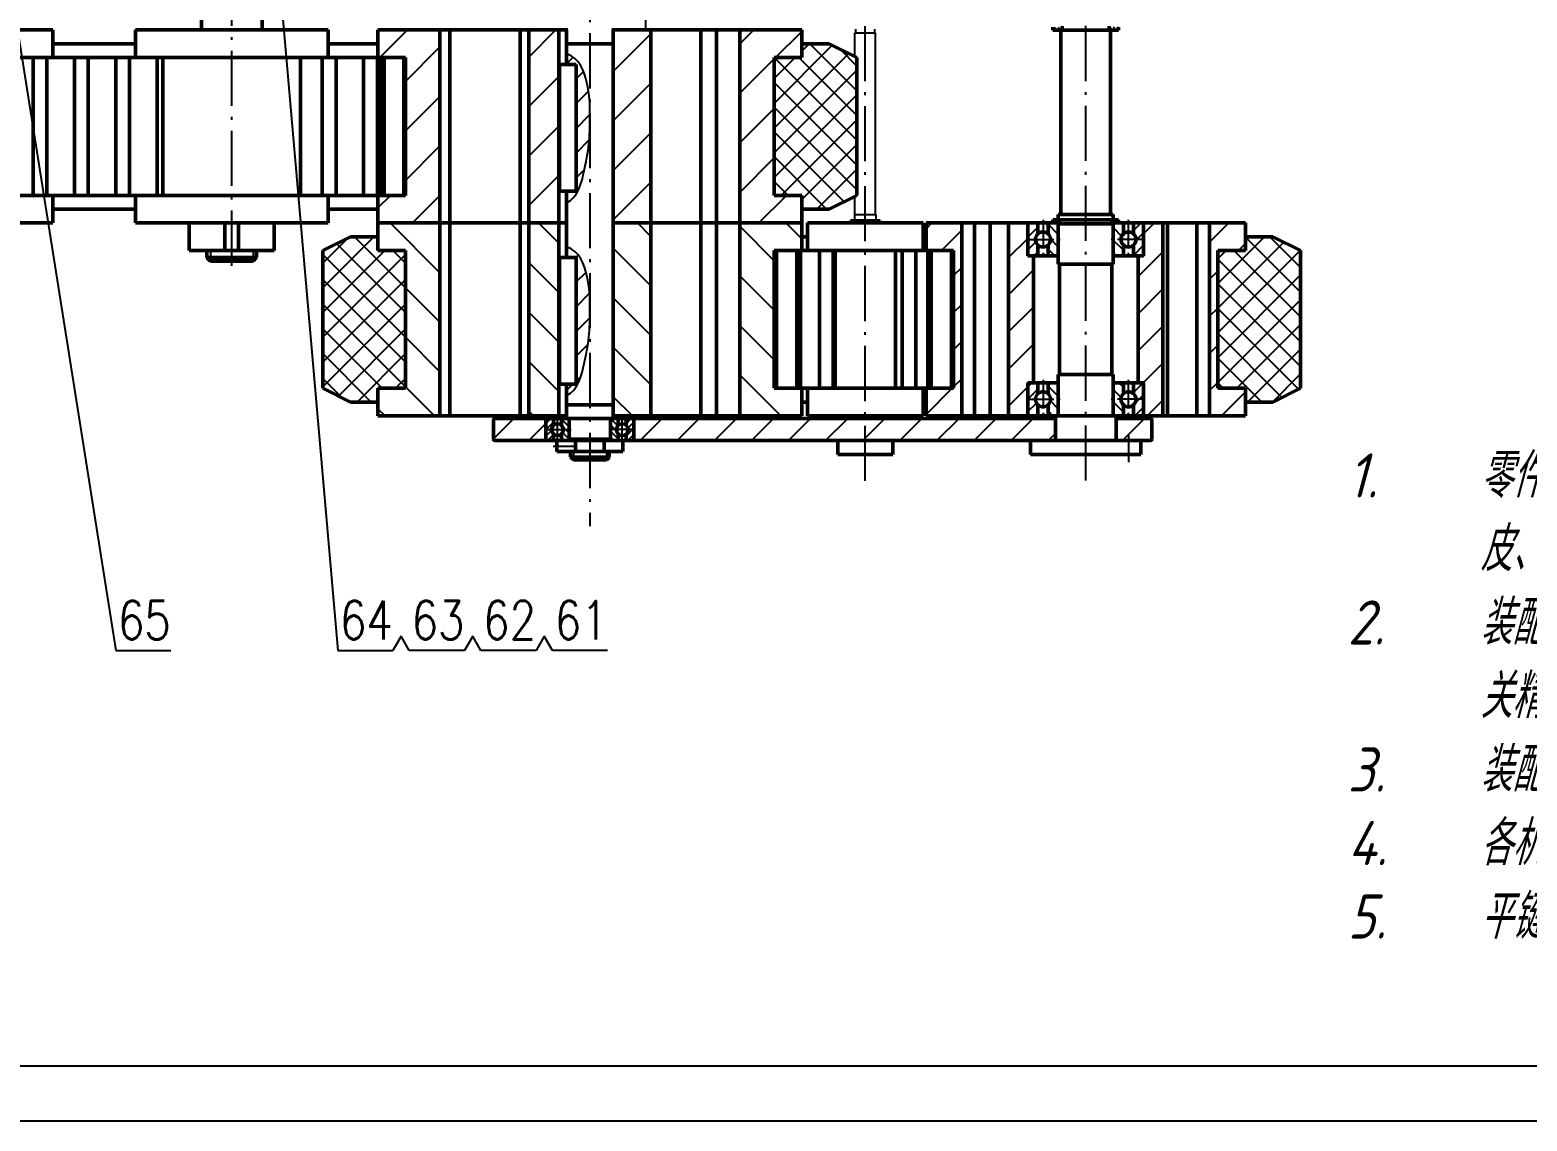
# Model space of a CAD drawing. Header units: millimetres. Extents: x -1896 to -707, y -189 to 652.
# Drawn here: x -1612.7 to -1340.9, y -189.2 to 8.8 of the extents above; entities that cross this region are included whole.
import ezdxf
from ezdxf.enums import TextEntityAlignment as Align

# ---------------------------------------------------------------- set-up
doc = ezdxf.new("R2010")
doc.units = ezdxf.units.MM
doc.header["$LTSCALE"] = 10
doc.linetypes.add('CENTER', pattern=[1.45, 1, -0.2, 0.05, -0.2])
doc.layers.add('1轮廓实线层', color=7, linetype='Continuous', lineweight=50)
for name, color, linetype in [('2细线层', 4, 'Continuous'), ('3中心线层', 1, 'CENTER'), ('5剖面线层', 2, 'Continuous'), ('6文字层', 7, 'Continuous')]:
    doc.layers.add(name, color=color, linetype=linetype)
doc.styles.add('8', font='gbeitc.shx', dxfattribs={"height": 8, "bigfont": 'gbcbig.shx'})
doc.styles.add('PC_TEXTSTYLE', font='romans.shx', dxfattribs={"width": 0.8, "bigfont": 'hzfs.shx'})
doc.styles.add('TH_GBDIM', font='romans.shx', dxfattribs={"width": 0.65, "bigfont": 'gbcbig.shx'})
doc.dimstyles.new('TH_GBDIM', dxfattribs={"dimtxt": 3.5, "dimasz": 2.5, "dimexe": 2, "dimexo": 0, "dimgap": 1.5, "dimtad": 1, "dimdsep": 46, "dimtxsty": 'TH_GBDIM', "dimcen": 2.5, "dimclrd": 130, "dimclre": 130, "dimclrt": 3, "dimazin": 2, "dimtfac": 0.714286, "dimtmove": 0, "dimatfit": 3, "dimfxl": 1, "dimtolj": 1, "dimtzin": 0, "dimlwd": -1, "dimlwe": -1, "dimarcsym": 0})
pattern_1 = [(45, (-1751.8289, 277.0675), (-0.561266, 0.561266), [])]
pattern_2 = [(135, (-1751.8289, 277.0675), (-0.561266, -0.561266), [])]
pattern_3 = [(135, (-1751.829, 277.0675), (-4.49013, -4.49013), [])]
pattern_4 = [(45, (-1751.829, 277.0675), (-4.49013, 4.49013), [])]
pattern_5 = [(45, (-1751.829, 277.0675), (-3.367596, 3.367596), [])]
pattern_6 = [(45, (-1751.8289, 277.0675), (-0.3367596, 0.3367596), [])]
pattern_7 = [(45, (-1751.829, 277.0675), (-2.245064, 2.245064), []), (135, (-1751.829, 277.0675), (-2.245064, -2.245064), [])]
pattern_8 = [(135, (-1751.8289, 277.0675), (-1.122532, -1.122532), [])]
pattern_9 = [(45, (-1751.8289, 277.0675), (-1.122532, 1.122532), [])]
pattern_10 = [(135, (-1751.8289, 248.0675), (-1.122532, -1.122532), [])]
pattern_11 = [(45, (-1751.8289, 248.0675), (-1.122532, 1.122532), [])]

# ---------------------------------------------------------------- blocks, each defined once
blk = doc.blocks.new('件号-右')
at = {"layer": '6文字层'}
blk.add_line((0, 0), (-10, 0), dxfattribs=at)
at = {"layer": '6文字层', "style": 'PC_TEXTSTYLE', "width": 0.8}
blk.add_attdef('X', text='', height=7, dxfattribs=at).set_placement((-5.47, 2), align=Align.CENTER)
blk = doc.blocks.new('件号-连右')
at = {"layer": '6文字层'}
for p, q in [((-13, 0), (-3, 0)), ((-3, 0), (-1.5, 2.6)), ((-1.5, 2.6), (0, 0))]:
    blk.add_line(p, q, dxfattribs=at)
at = {"layer": '6文字层', "style": 'PC_TEXTSTYLE', "width": 0.8}
blk.add_attdef('X', text='', height=7, dxfattribs=at).set_placement((-8, 2), align=Align.RIGHT)

msp = doc.modelspace()

# ---------------------------------------------------------------- hatches: boundary and pattern name
at = {"layer": '5剖面线层'}
h = msp.add_hatch(dxfattribs=at)
h.set_pattern_fill('ANSI31', color=256, scale=2, style=0)
h.set_pattern_definition(pattern_4)
h.paths.add_polyline_path([(-1544.514, -21.2273), (-1544.514, 3.7727), (-1549.514, 3.7727), (-1549.514, 8.7727), (-1538.2787, 8.7727), (-1538.2787, -26.2273), (-1549.514, -26.2273), (-1549.514, -21.2273)], flags=0)
h = msp.add_hatch(dxfattribs=at)
h.set_pattern_fill('ANSI31', color=256, scale=2)
h.set_pattern_definition(pattern_4)
h.paths.add_polyline_path([(-1522.1358, -26.2273), (-1516.7015, -26.2273), (-1516.7015, 8.7727), (-1522.1358, 8.7727)])
h = msp.add_hatch(dxfattribs=at)
h.set_pattern_fill('ANSI31', color=256, scale=2, style=0)
h.set_pattern_definition(pattern_4)
h.paths.add_polyline_path([(-1499.9672, 8.7727), (-1499.9672, -26.2273), (-1506.8015, -26.2273), (-1506.8015, 8.7727)], flags=0)
h = msp.add_hatch(dxfattribs=at)
h.set_pattern_fill('ANSI31', color=256, scale=2, style=0)
h.set_pattern_definition(pattern_4)
h.paths.add_polyline_path([(-1477.589, 3.7727), (-1477.589, -21.2273), (-1472.589, -21.2273), (-1472.589, -26.2273), (-1483.8243, -26.2273), (-1483.8243, 8.7727), (-1472.589, 8.7727), (-1472.589, 3.7727)], flags=0)
h = msp.add_hatch(dxfattribs=at)
h.set_pattern_fill('ANSI31', color=256, scale=0.15, angle=90)
h.set_pattern_definition([(135, (-1751.8289, 277.0675), (-0.3367596, -0.3367596), [])])
h.paths.add_polyline_path([(-1416.8015, 8.7227), (-1415.0865, 8.7227), (-1415.0865, 9.2727), (-1416.8015, 9.2727)])
h.paths.add_polyline_path([(-1427.0165, 8.7227), (-1425.3015, 8.7227), (-1425.3015, 9.2727), (-1427.0165, 9.2727)])
h = msp.add_hatch(dxfattribs=at)
h.set_pattern_fill('ANSI37', color=256)
h.set_pattern_definition([(45, (-1751.829, 242.0675), (-2.245064, 2.245064), []), (135, (-1751.829, 242.0675), (-2.245064, -2.245064), [])])
h.paths.add_polyline_path([(-1477.589, -21.2273), (-1472.589, -21.2273), (-1472.589, -23.7273), (-1467.589, -23.7273), (-1462.589, -21.2273), (-1462.589, 3.7727), (-1467.589, 6.2727), (-1472.589, 6.2727), (-1472.589, 3.7727), (-1477.589, 3.7727)])
h = msp.add_hatch(dxfattribs=at)
h.set_pattern_fill('ANSI31', color=256)
h.set_pattern_definition([(45, (-1751.829, 242.0675), (-2.245064, 2.245064), [])])
edge = h.paths.add_edge_path()
edge.add_line((-1513.5515, 2.5227), (-1515.3015, 2.5227))
edge.add_line((-1515.3015, 2.5227), (-1515.3015, 4.4419))
edge.add_spline(control_points=[(-1515.3015, 4.4419), (-1512.8913, 3.6638), (-1511.0515, -1.7127), (-1511.0515, -6.2795), (-1511.0515, -11.5797), (-1511.7739, -15.3942), (-1513.167, -21.6609), (-1515.3015, -22.558)], knot_values=[0.16068975, 0.16068975, 0.16068975, 0.16068975, 1.01299278, 2.01299278, 3.01299278, 4.01299278, 4.85230303, 4.85230303, 4.85230303, 4.85230303], degree=3, periodic=0)
edge.add_line((-1515.3015, -22.558), (-1515.3015, -20.4773))
edge.add_line((-1515.3015, -20.4773), (-1513.5515, -20.4773))
edge.add_line((-1513.5515, -20.4773), (-1513.5515, 2.5227))
h = msp.add_hatch(dxfattribs=at)
h.set_pattern_fill('ANSI31', color=256, scale=2, angle=90, style=0)
h.set_pattern_definition(pattern_3)
h.paths.add_polyline_path([(-1544.514, -56.2273), (-1544.514, -31.2273), (-1549.514, -31.2273), (-1549.514, -26.2273), (-1538.2787, -26.2273), (-1538.2787, -61.2273), (-1549.514, -61.2273), (-1549.514, -56.2273)], flags=0)
h = msp.add_hatch(dxfattribs=at)
h.set_pattern_fill('ANSI31', color=256, scale=2, angle=90)
h.set_pattern_definition(pattern_3)
h.paths.add_polyline_path([(-1516.7015, -26.2273), (-1522.1358, -26.2273), (-1522.1358, -61.2273), (-1516.7015, -61.2273)])
h = msp.add_hatch(dxfattribs=at)
h.set_pattern_fill('ANSI31', color=256, scale=2, angle=90, style=0)
h.set_pattern_definition(pattern_3)
h.paths.add_polyline_path([(-1499.9672, -26.2273), (-1499.9672, -61.2273), (-1506.8015, -61.2273), (-1506.8015, -26.2273)], flags=0)
h = msp.add_hatch(dxfattribs=at)
h.set_pattern_fill('ANSI31', color=256, scale=2, angle=90, style=0)
h.set_pattern_definition(pattern_3)
h.paths.add_polyline_path([(-1477.589, -31.2273), (-1477.589, -56.2273), (-1472.589, -56.2273), (-1472.589, -61.2273), (-1483.8243, -61.2273), (-1483.8243, -26.2273), (-1472.589, -26.2273), (-1472.589, -31.2273)], flags=0)
h = msp.add_hatch(dxfattribs=at)
h.set_pattern_fill('ANSI31', color=256, scale=1.5, style=0)
h.set_pattern_definition(pattern_5)
h.paths.add_polyline_path([(-1445.029, -31.2273), (-1445.029, -56.2273), (-1450.029, -56.2273), (-1450.029, -61.2273), (-1443.5515, -61.2273), (-1443.5515, -26.2273), (-1450.029, -26.2273), (-1450.029, -31.2273)], flags=0)
h = msp.add_hatch(dxfattribs=at)
h.set_pattern_fill('ANSI31', color=256, scale=1.5, style=0)
h.set_pattern_definition(pattern_5)
h.paths.add_polyline_path([(-1435.0515, -61.2273), (-1431.5515, -61.2273), (-1431.5515, -55.2273), (-1430.5515, -55.2273), (-1430.5515, -32.2273), (-1431.5515, -32.2273), (-1431.5515, -26.2273), (-1435.0515, -26.2273)], flags=0)
h = msp.add_hatch(dxfattribs=at)
h.set_pattern_fill('ANSI31', color=256, scale=0.5, style=0)
h.set_pattern_definition(pattern_11)
edge = h.paths.add_edge_path(flags=0)
edge.add_line((-1429.7182, -28.2092), (-1429.7182, -26.2273))
edge.add_line((-1429.7182, -26.2273), (-1431.2515, -26.2273))
edge.add_arc((-1431.2515, -26.5273), 0.3, 90, 180)
edge.add_line((-1431.5515, -26.5273), (-1431.5515, -31.9273))
edge.add_arc((-1431.2515, -31.9273), 0.3, -180, -90)
edge.add_line((-1431.2515, -32.2273), (-1429.7182, -32.2273))
edge.add_line((-1429.7182, -32.2273), (-1429.7182, -30.2454))
edge.add_arc((-1428.8015, -29.2273), 1.37, -228.002378, -131.997622, ccw=False)
h = msp.add_hatch(dxfattribs=at)
h.set_pattern_fill('ANSI31', color=256, scale=0.5, angle=90, style=0)
h.set_pattern_definition(pattern_10)
edge = h.paths.add_edge_path(flags=0)
edge.add_line((-1427.8848, -28.2092), (-1427.8848, -26.2273))
edge.add_line((-1427.8848, -26.2273), (-1426.3515, -26.2273))
edge.add_arc((-1426.3515, -26.5273), 0.3, 0, 90, ccw=False)
edge.add_line((-1426.0515, -26.5273), (-1426.0515, -31.9273))
edge.add_arc((-1426.3515, -31.9273), 0.3, 270, 360, ccw=False)
edge.add_line((-1426.3515, -32.2273), (-1427.8848, -32.2273))
edge.add_line((-1427.8848, -32.2273), (-1427.8848, -30.2454))
edge.add_arc((-1428.8015, -29.2273), 1.37, 311.997622, 408.002378)
h = msp.add_hatch(dxfattribs=at)
h.set_pattern_fill('ANSI31', color=256, scale=0.15)
h.set_pattern_definition(pattern_6)
h.paths.add_polyline_path([(-1425.8015, -26.2273), (-1426.3515, -26.2273), (-1427.0165, -26.2273), (-1427.0165, -25.6773), (-1425.8015, -25.6773)])
h = msp.add_hatch(dxfattribs=at)
h.set_pattern_fill('ANSI31', color=256, scale=0.15)
h.set_pattern_definition(pattern_6)
h.paths.add_polyline_path([(-1416.3015, -25.6773), (-1416.3015, -26.2273), (-1415.7515, -26.2273), (-1415.0865, -26.2273), (-1415.0865, -25.6773)])
h = msp.add_hatch(dxfattribs=at)
h.set_pattern_fill('ANSI31', color=256, scale=0.5, angle=90, style=0)
h.set_pattern_definition(pattern_10)
edge = h.paths.add_edge_path(flags=0)
edge.add_line((-1414.2182, -28.2092), (-1414.2182, -26.2273))
edge.add_line((-1414.2182, -26.2273), (-1415.7515, -26.2273))
edge.add_arc((-1415.7515, -26.5273), 0.3, 90, 180)
edge.add_line((-1416.0515, -26.5273), (-1416.0515, -31.9273))
edge.add_arc((-1415.7515, -31.9273), 0.3, -180, -90)
edge.add_line((-1415.7515, -32.2273), (-1414.2182, -32.2273))
edge.add_line((-1414.2182, -32.2273), (-1414.2182, -30.2454))
edge.add_arc((-1413.3015, -29.2273), 1.37, -228.002378, -131.997622, ccw=False)
h = msp.add_hatch(dxfattribs=at)
h.set_pattern_fill('ANSI31', color=256, scale=0.5, style=0)
h.set_pattern_definition(pattern_11)
edge = h.paths.add_edge_path(flags=0)
edge.add_line((-1412.3848, -28.2092), (-1412.3848, -26.2273))
edge.add_line((-1412.3848, -26.2273), (-1410.8515, -26.2273))
edge.add_arc((-1410.8515, -26.5273), 0.3, 0, 90, ccw=False)
edge.add_line((-1410.5515, -26.5273), (-1410.5515, -31.9273))
edge.add_arc((-1410.8515, -31.9273), 0.3, 270, 360, ccw=False)
edge.add_line((-1410.8515, -32.2273), (-1412.3848, -32.2273))
edge.add_line((-1412.3848, -32.2273), (-1412.3848, -30.2454))
edge.add_arc((-1413.3015, -29.2273), 1.37, 311.997622, 408.002378)
h = msp.add_hatch(dxfattribs=at)
h.set_pattern_fill('ANSI31', color=256, scale=1.5, style=0)
h.set_pattern_definition(pattern_5)
h.paths.add_polyline_path([(-1411.5515, -55.2273), (-1410.5515, -55.2273), (-1410.5515, -61.2273), (-1407.0515, -61.2273), (-1407.0515, -26.2273), (-1410.5515, -26.2273), (-1410.5515, -32.2273), (-1411.5515, -32.2273)], flags=0)
h = msp.add_hatch(dxfattribs=at)
h.set_pattern_fill('ANSI31', color=256, scale=1.5, style=0)
h.set_pattern_definition(pattern_5)
h.paths.add_polyline_path([(-1397.074, -56.2273), (-1397.074, -31.2273), (-1392.074, -31.2273), (-1392.074, -26.2273), (-1398.5515, -26.2273), (-1398.5515, -61.2273), (-1392.074, -61.2273), (-1392.074, -56.2273)], flags=0)
h = msp.add_hatch(dxfattribs=at)
h.set_pattern_fill('ANSI37', color=256)
h.set_pattern_definition(pattern_7)
h.paths.add_polyline_path([(-1544.514, -56.2273), (-1549.514, -56.2273), (-1549.514, -58.7273), (-1554.514, -58.7273), (-1559.514, -56.2273), (-1559.514, -31.2273), (-1554.514, -28.7273), (-1549.514, -28.7273), (-1549.514, -31.2273), (-1544.514, -31.2273)])
h = msp.add_hatch(dxfattribs=at)
h.set_pattern_fill('ANSI37', color=256)
h.set_pattern_definition(pattern_7)
h.paths.add_polyline_path([(-1382.074, -31.2273), (-1387.074, -28.7273), (-1392.074, -28.7273), (-1392.074, -31.2273), (-1397.074, -31.2273), (-1397.074, -56.2273), (-1392.074, -56.2273), (-1392.074, -58.7273), (-1387.074, -58.7273), (-1382.074, -56.2273)])
h = msp.add_hatch(dxfattribs=at)
h.set_pattern_fill('ANSI31', color=256)
h.set_pattern_definition([(45, (-1751.829, 277.0675), (-2.245064, 2.245064), [])])
edge = h.paths.add_edge_path()
edge.add_line((-1513.5515, -32.4773), (-1515.3015, -32.4773))
edge.add_line((-1515.3015, -32.4773), (-1515.3015, -30.5581))
edge.add_spline(control_points=[(-1515.3015, -30.5581), (-1512.8913, -31.3362), (-1511.0515, -36.7127), (-1511.0515, -41.2795), (-1511.0515, -46.5797), (-1511.7739, -50.3942), (-1513.167, -56.6609), (-1515.3015, -57.558)], knot_values=[0.16068975, 0.16068975, 0.16068975, 0.16068975, 1.01299278, 2.01299278, 3.01299278, 4.01299278, 4.85230303, 4.85230303, 4.85230303, 4.85230303], degree=3, periodic=0)
edge.add_line((-1515.3015, -57.558), (-1515.3015, -55.4773))
edge.add_line((-1515.3015, -55.4773), (-1513.5515, -55.4773))
edge.add_line((-1513.5515, -55.4773), (-1513.5515, -32.4773))
h = msp.add_hatch(dxfattribs=at)
h.set_pattern_fill('ANSI31', color=256, scale=0.5, style=0)
h.set_pattern_definition(pattern_9)
edge = h.paths.add_edge_path(flags=0)
edge.add_line((-1429.7182, -57.2092), (-1429.7182, -55.2273))
edge.add_line((-1429.7182, -55.2273), (-1431.2515, -55.2273))
edge.add_arc((-1431.2515, -55.5273), 0.3, 90, 180)
edge.add_line((-1431.5515, -55.5273), (-1431.5515, -60.9273))
edge.add_arc((-1431.2515, -60.9273), 0.3, -180, -90)
edge.add_line((-1431.2515, -61.2273), (-1429.7182, -61.2273))
edge.add_line((-1429.7182, -61.2273), (-1429.7182, -59.2454))
edge.add_arc((-1428.8015, -58.2273), 1.37, -228.002378, -131.997622, ccw=False)
h = msp.add_hatch(dxfattribs=at)
h.set_pattern_fill('ANSI31', color=256, scale=0.5, angle=90, style=0)
h.set_pattern_definition(pattern_8)
edge = h.paths.add_edge_path(flags=0)
edge.add_line((-1427.8848, -57.2092), (-1427.8848, -55.2273))
edge.add_line((-1427.8848, -55.2273), (-1426.3515, -55.2273))
edge.add_arc((-1426.3515, -55.5273), 0.3, 0, 90, ccw=False)
edge.add_line((-1426.0515, -55.5273), (-1426.0515, -60.9273))
edge.add_arc((-1426.3515, -60.9273), 0.3, 270, 360, ccw=False)
edge.add_line((-1426.3515, -61.2273), (-1427.8848, -61.2273))
edge.add_line((-1427.8848, -61.2273), (-1427.8848, -59.2454))
edge.add_arc((-1428.8015, -58.2273), 1.37, 311.997622, 408.002378)
h = msp.add_hatch(dxfattribs=at)
h.set_pattern_fill('ANSI31', color=256, scale=0.5, angle=90, style=0)
h.set_pattern_definition(pattern_8)
edge = h.paths.add_edge_path(flags=0)
edge.add_line((-1414.2182, -57.2092), (-1414.2182, -55.2273))
edge.add_line((-1414.2182, -55.2273), (-1415.7515, -55.2273))
edge.add_arc((-1415.7515, -55.5273), 0.3, 90, 180)
edge.add_line((-1416.0515, -55.5273), (-1416.0515, -60.9273))
edge.add_arc((-1415.7515, -60.9273), 0.3, -180, -90)
edge.add_line((-1415.7515, -61.2273), (-1414.2182, -61.2273))
edge.add_line((-1414.2182, -61.2273), (-1414.2182, -59.2454))
edge.add_arc((-1413.3015, -58.2273), 1.37, -228.002378, -131.997622, ccw=False)
h = msp.add_hatch(dxfattribs=at)
h.set_pattern_fill('ANSI31', color=256, scale=0.5, style=0)
h.set_pattern_definition(pattern_9)
edge = h.paths.add_edge_path(flags=0)
edge.add_line((-1412.3848, -57.2092), (-1412.3848, -55.2273))
edge.add_line((-1412.3848, -55.2273), (-1410.8515, -55.2273))
edge.add_arc((-1410.8515, -55.5273), 0.3, 0, 90, ccw=False)
edge.add_line((-1410.5515, -55.5273), (-1410.5515, -60.9273))
edge.add_arc((-1410.8515, -60.9273), 0.3, 270, 360, ccw=False)
edge.add_line((-1410.8515, -61.2273), (-1412.3848, -61.2273))
edge.add_line((-1412.3848, -61.2273), (-1412.3848, -59.2454))
edge.add_arc((-1413.3015, -58.2273), 1.37, 311.997622, 408.002378)
h = msp.add_hatch(dxfattribs=at)
h.set_pattern_fill('ANSI31', color=256, scale=1.5, style=0)
h.set_pattern_definition(pattern_5)
edge = h.paths.add_edge_path(flags=0)
edge.add_line((-1528.3015, -61.7273), (-1519.3015, -61.7273))
edge.add_arc((-1519.3015, -61.9773), 0.25, 0, 90, ccw=False)
edge.add_line((-1519.0515, -61.9773), (-1519.0515, -65.4773))
edge.add_arc((-1519.3015, -65.4773), 0.25, 270, 360, ccw=False)
edge.add_line((-1519.3015, -65.7273), (-1528.3015, -65.7273))
edge.add_arc((-1528.3015, -65.4773), 0.25, 180, 270, ccw=False)
edge.add_line((-1528.5515, -65.4773), (-1528.5515, -61.9773))
edge.add_arc((-1528.3015, -61.9773), 0.25, 90, 180, ccw=False)
h = msp.add_hatch(dxfattribs=at)
h.set_pattern_fill('ANSI31', color=256, scale=0.25)
h.set_pattern_definition(pattern_1)
h.paths.add_polyline_path([(-1517.6348, -65.7273), (-1518.9015, -65.7273, -0.41421356), (-1519.0515, -65.5773), (-1519.0515, -63.7273), (-1517.989, -63.7273, 0.21342177), (-1517.6348, -64.5192)])
h.paths.add_polyline_path([(-1517.989, -63.7273), (-1519.0515, -63.7273), (-1519.0515, -61.8773, -0.41421356), (-1518.9015, -61.7273), (-1517.6348, -61.7273), (-1517.6348, -62.9354, 0.21342177)])
h = msp.add_hatch(dxfattribs=at)
h.set_pattern_fill('ANSI31', color=256, scale=0.25, angle=90)
h.set_pattern_definition(pattern_2)
h.paths.add_polyline_path([(-1514.8015, -65.5773, -0.41421356), (-1514.9515, -65.7273), (-1516.2182, -65.7273), (-1516.2182, -64.5192, 0.21342177), (-1515.864, -63.7273), (-1514.8015, -63.7273)])
h.paths.add_polyline_path([(-1514.8015, -63.7273), (-1515.864, -63.7273, 0.21342177), (-1516.2182, -62.9354), (-1516.2182, -61.7273), (-1514.9515, -61.7273, -0.41421356), (-1514.8015, -61.8773)])
h = msp.add_hatch(dxfattribs=at)
h.set_pattern_fill('ANSI31', color=256, scale=0.25, angle=90)
h.set_pattern_definition(pattern_2)
h.paths.add_polyline_path([(-1507.3015, -65.5773, 0.41421356), (-1507.1515, -65.7273), (-1505.8848, -65.7273), (-1505.8848, -64.5192, -0.21342177), (-1506.239, -63.7273), (-1507.3015, -63.7273)])
h.paths.add_polyline_path([(-1507.3015, -63.7273), (-1506.239, -63.7273, -0.21342177), (-1505.8848, -62.9354), (-1505.8848, -61.7273), (-1507.1515, -61.7273, 0.41421356), (-1507.3015, -61.8773)])
h = msp.add_hatch(dxfattribs=at)
h.set_pattern_fill('ANSI31', color=256, scale=0.25)
h.set_pattern_definition(pattern_1)
h.paths.add_polyline_path([(-1504.4682, -65.7273), (-1503.2015, -65.7273, 0.41421356), (-1503.0515, -65.5773), (-1503.0515, -63.7273), (-1504.114, -63.7273, -0.21342177), (-1504.4682, -64.5192)])
h.paths.add_polyline_path([(-1504.114, -63.7273), (-1503.0515, -63.7273), (-1503.0515, -61.8773, 0.41421356), (-1503.2015, -61.7273), (-1504.4682, -61.7273), (-1504.4682, -62.9354, -0.21342177)])
h = msp.add_hatch(dxfattribs=at)
h.set_pattern_fill('ANSI31', color=256, scale=1.5, style=0)
h.set_pattern_definition(pattern_5)
edge = h.paths.add_edge_path(flags=0)
edge.add_line((-1502.8015, -61.7273), (-1426.8015, -61.7273))
edge.add_arc((-1426.8015, -61.9773), 0.25, 0, 90, ccw=False)
edge.add_line((-1426.5515, -61.9773), (-1426.5515, -65.4773))
edge.add_arc((-1426.8015, -65.4773), 0.25, 270, 360, ccw=False)
edge.add_line((-1426.8015, -65.7273), (-1502.8015, -65.7273))
edge.add_arc((-1502.8015, -65.4773), 0.25, 180, 270, ccw=False)
edge.add_line((-1503.0515, -65.4773), (-1503.0515, -61.9773))
edge.add_arc((-1502.8015, -61.9773), 0.25, 90, 180, ccw=False)
h = msp.add_hatch(dxfattribs=at)
h.set_pattern_fill('ANSI31', color=256, scale=1.5, style=0)
h.set_pattern_definition(pattern_5)
edge = h.paths.add_edge_path(flags=0)
edge.add_line((-1409.3015, -61.7273), (-1415.3015, -61.7273))
edge.add_arc((-1415.3015, -61.9773), 0.25, 90, 180)
edge.add_line((-1415.5515, -61.9773), (-1415.5515, -65.4773))
edge.add_arc((-1415.3015, -65.4773), 0.25, -180, -90)
edge.add_line((-1415.3015, -65.7273), (-1409.3015, -65.7273))
edge.add_arc((-1409.3015, -65.4773), 0.25, -90, 0)
edge.add_line((-1409.0515, -65.4773), (-1409.0515, -61.9773))
edge.add_arc((-1409.3015, -61.9773), 0.25, 0, 90)

# ---------------------------------------------------------------- linework, layer by layer
msp.add_line((-1871.3161, -179.1563), (-717.3161, -179.1563))
at = {"color": 1}
msp.add_line((-707.3161, -189.1563), (-1896.3161, -189.1563), dxfattribs=at)
at = {"layer": '1轮廓实线层'}
for p, q in [((-1581.5515, 8.7727), (-1581.5515, 14.0227)), ((-1570.5515, 14.0227), (-1570.5515, 8.7727)), ((-1608.5515, 8.7727), (-1643.5515, 8.7727)), ((-1608.5515, 8.7727), (-1608.5515, 3.7727)), ((-1593.5515, 3.7727), (-1593.5515, 8.7727)), ((-1558.7406, 8.7727), (-1593.5515, 8.7727)), ((-1558.5515, 8.7727), (-1558.7406, 8.7727)), ((-1558.5515, 8.7727), (-1558.5515, 3.7727)), ((-1549.514, 8.7727), (-1549.514, 3.7727)), ((-1538.2787, 8.7727), (-1549.514, 8.7727)), ((-1538.2787, 8.7727), (-1538.2787, -26.2273)), ((-1536.4524, 8.7727), (-1538.2787, 8.7727)), ((-1536.4524, -26.2273), (-1536.4524, 8.7727)), ((-1536.4524, 8.7727), (-1523.6904, 8.7727)), ((-1523.6904, -26.2273), (-1523.6904, 8.7727)), ((-1523.6904, 8.7727), (-1522.1358, 8.7727)), ((-1522.1358, 8.7727), (-1522.1358, -26.2273)), ((-1515.3015, 8.7727), (-1522.1358, 8.7727)), ((-1516.7015, 8.7727), (-1516.7015, -26.2273)), ((-1515.3015, 8.7727), (-1515.3015, 2.5227)), ((-1515.0515, 8.7727), (-1515.3015, 8.7727)), ((-1507.0515, 8.7727), (-1506.8015, 8.7727)), ((-1506.8015, -26.2273), (-1506.8015, 8.7727)), ((-1499.9672, 8.7727), (-1506.8015, 8.7727)), ((-1506.8015, -61.7273), (-1506.8015, 8.7727)), ((-1499.9672, -26.2273), (-1499.9672, 8.7727)), ((-1490.9359, 8.7727), (-1499.9672, 8.7727)), ((-1490.9359, -26.2273), (-1490.9359, 8.7727)), ((-1490.9359, 8.7727), (-1488.0394, 8.7727)), ((-1488.0394, -26.2273), (-1488.0394, 8.7727)), ((-1483.8243, 8.7727), (-1488.0394, 8.7727)), ((-1483.8243, -26.2273), (-1483.8243, 8.7727)), ((-1472.589, 8.7727), (-1483.8243, 8.7727)), ((-1472.589, 3.7727), (-1472.589, 8.7727)), ((-1472.589, 8.7727), (-1472.589, 3.7727)), ((-1427.0165, 9.2727), (-1427.0165, 8.7227)), ((-1415.0865, 8.7227), (-1427.0165, 8.7227)), ((-1425.5515, -24.6773), (-1425.5515, 8.7227)), ((-1425.3015, 8.7227), (-1425.3015, 9.4727)), ((-1416.8015, 8.7227), (-1416.8015, 9.4727)), ((-1416.5515, 8.7227), (-1416.5515, -24.6773)), ((-1415.0865, 9.2727), (-1415.0865, 8.7227)), ((-1608.5515, 6.2727), (-1593.5515, 6.2727)), ((-1558.5515, 6.2727), (-1549.514, 6.2727)), ((-1506.8015, 6.2727), (-1515.3015, 6.2727)), ((-1472.589, 6.2727), (-1467.589, 6.2727)), ((-1462.589, 3.7727), (-1467.589, 6.2727)), ((-1608.5515, 3.7727), (-1643.5515, 3.7727)), ((-1612.1128, -21.2273), (-1612.1128, 3.7727)), ((-1609.6128, -21.2273), (-1609.6128, 3.7727)), ((-1593.5515, 3.7727), (-1608.5515, 3.7727)), ((-1604.6128, -21.2273), (-1604.6128, 3.7727)), ((-1602.1128, -21.2273), (-1602.1128, 3.7727)), ((-1597.1128, -21.2273), (-1597.1128, 3.7727)), ((-1594.6128, -21.2273), (-1594.6128, 3.7727)), ((-1558.7406, 3.7727), (-1593.5515, 3.7727)), ((-1589.6128, -21.2273), (-1589.6128, 3.7727)), ((-1588.5515, -21.2273), (-1588.5515, 3.7727)), ((-1563.5515, 3.7727), (-1563.5515, -21.2273)), ((-1559.6128, -21.2273), (-1559.6128, 3.7727)), ((-1558.5515, 3.7727), (-1558.7406, 3.7727)), ((-1549.514, 3.7727), (-1558.5515, 3.7727)), ((-1557.1128, -21.2273), (-1557.1128, 3.7727)), ((-1552.1128, -21.2273), (-1552.1128, 3.7727)), ((-1549.6128, -21.2273), (-1549.6128, 3.7727)), ((-1544.514, 3.7727), (-1549.514, 3.7727)), ((-1548.9676, -21.2273), (-1548.9676, 3.7727)), ((-1548.3678, -21.2273), (-1548.3678, 3.7727)), ((-1544.7947, -21.2273), (-1544.7947, 3.7727)), ((-1544.514, 3.7727), (-1544.514, -21.2273)), ((-1472.589, 3.7727), (-1477.589, 3.7727)), ((-1477.589, -21.2273), (-1477.589, 3.7727)), ((-1472.589, 3.7727), (-1477.589, 3.7727)), ((-1477.589, 3.7727), (-1477.589, -21.2273)), ((-1477.589, 3.7727), (-1472.589, 3.7727)), ((-1477.589, -21.2273), (-1477.589, 3.7727)), ((-1477.589, 3.7727), (-1472.589, 3.7727)), ((-1477.589, -21.2273), (-1477.589, 3.7727)), ((-1462.589, 3.7727), (-1462.589, -21.2273)), ((-1516.5515, 2.5227), (-1516.5515, -20.4773)), ((-1516.5515, 2.5227), (-1513.5515, 2.5227)), ((-1513.5515, 2.5227), (-1513.5515, -20.4773)), ((-1608.5515, -21.2273), (-1643.5515, -21.2273)), ((-1608.5515, -21.2273), (-1608.5515, -26.2273)), ((-1593.5515, -21.2273), (-1608.5515, -21.2273)), ((-1593.5515, -26.2273), (-1593.5515, -21.2273)), ((-1558.7406, -21.2273), (-1593.5515, -21.2273)), ((-1558.5515, -21.2273), (-1558.7406, -21.2273)), ((-1558.5515, -21.2273), (-1558.5515, -26.2273)), ((-1549.514, -21.2273), (-1558.5515, -21.2273)), ((-1549.514, -21.2273), (-1549.514, -26.2273)), ((-1544.514, -21.2273), (-1549.514, -21.2273)), ((-1516.5515, -20.4773), (-1513.5515, -20.4773)), ((-1515.3015, -20.4773), (-1515.3015, -32.4773)), ((-1472.589, -21.2273), (-1477.589, -21.2273)), ((-1472.589, -21.2273), (-1477.589, -21.2273)), ((-1477.589, -21.2273), (-1472.589, -21.2273)), ((-1477.589, -21.2273), (-1472.589, -21.2273)), ((-1472.589, -26.2273), (-1472.589, -21.2273)), ((-1472.589, -21.2273), (-1472.589, -26.2273)), ((-1462.589, -21.2273), (-1467.589, -23.7273)), ((-1608.5515, -23.7273), (-1593.5515, -23.7273)), ((-1558.5515, -23.7273), (-1549.514, -23.7273)), ((-1472.589, -23.7273), (-1467.589, -23.7273)), ((-1608.5515, -26.2273), (-1643.5515, -26.2273)), ((-1558.7406, -26.2273), (-1593.5515, -26.2273)), ((-1583.7658, -31.2287), (-1583.7658, -26.2273)), ((-1577.3015, -31.2287), (-1577.3015, -26.2273)), ((-1574.8015, -31.2287), (-1574.8015, -26.2273)), ((-1568.3372, -31.2287), (-1568.3372, -26.2273)), ((-1558.5515, -26.2273), (-1558.7406, -26.2273)), ((-1549.514, -26.2273), (-1549.514, -31.2273)), ((-1538.2787, -26.2273), (-1549.514, -26.2273)), ((-1538.2787, -26.2273), (-1538.2787, -61.2273)), ((-1536.4524, -26.2273), (-1538.2787, -26.2273)), ((-1536.4524, -61.2273), (-1536.4524, -26.2273)), ((-1536.4524, -26.2273), (-1523.6904, -26.2273)), ((-1523.6904, -61.2273), (-1523.6904, -26.2273)), ((-1523.6904, -26.2273), (-1522.1358, -26.2273)), ((-1522.1358, -26.2273), (-1522.1358, -61.2273)), ((-1515.3015, -26.2273), (-1522.1358, -26.2273)), ((-1516.7015, -26.2273), (-1516.7015, -61.2273)), ((-1506.8015, -61.2273), (-1506.8015, -26.2273)), ((-1499.9672, -26.2273), (-1506.8015, -26.2273)), ((-1499.9672, -61.2273), (-1499.9672, -26.2273)), ((-1490.9359, -26.2273), (-1499.9672, -26.2273)), ((-1490.9359, -61.2273), (-1490.9359, -26.2273)), ((-1490.9359, -26.2273), (-1488.0394, -26.2273)), ((-1488.0394, -61.2273), (-1488.0394, -26.2273)), ((-1483.8243, -26.2273), (-1488.0394, -26.2273)), ((-1483.8243, -61.2273), (-1483.8243, -26.2273)), ((-1472.589, -26.2273), (-1483.8243, -26.2273)), ((-1472.589, -31.2273), (-1472.589, -26.2273)), ((-1472.589, -26.2273), (-1472.589, -31.2273)), ((-1471.5515, -26.2273), (-1471.5515, -31.2273)), ((-1450.5515, -26.2273), (-1471.5515, -26.2273)), ((-1463.7182, -26.2273), (-1463.7182, -25.8283)), ((-1458.3848, -26.2273), (-1458.3848, -25.8283)), ((-1450.5515, -31.2273), (-1450.5515, -26.2273)), ((-1450.029, -31.2273), (-1450.029, -26.2273)), ((-1443.5515, -26.2273), (-1450.029, -26.2273)), ((-1443.5515, -61.2273), (-1443.5515, -26.2273)), ((-1441.2213, -26.2273), (-1443.5515, -26.2273)), ((-1441.2213, -26.2273), (-1441.2213, -61.2273)), ((-1438.3714, -26.2273), (-1441.2213, -26.2273)), ((-1438.3714, -26.2273), (-1438.3714, -61.2273)), ((-1435.0515, -26.2273), (-1438.3714, -26.2273)), ((-1435.0515, -26.2273), (-1435.0515, -61.2273)), ((-1431.5515, -26.2273), (-1435.0515, -26.2273)), ((-1431.5515, -26.2273), (-1431.5515, -32.2273)), ((-1431.5515, -26.2273), (-1431.2515, -26.2273)), ((-1431.5515, -31.9273), (-1431.5515, -26.5273)), ((-1431.2515, -26.2273), (-1429.7182, -26.2273)), ((-1427.8848, -26.2273), (-1429.7182, -26.2273)), ((-1429.7182, -28.2092), (-1429.7182, -26.2273)), ((-1427.8848, -26.2273), (-1426.3515, -26.2273)), ((-1427.8848, -26.2273), (-1427.8848, -28.2092)), ((-1415.0865, -25.6773), (-1427.0165, -25.6773)), ((-1427.0165, -26.2273), (-1427.0165, -25.6773)), ((-1426.3515, -26.2273), (-1425.8015, -26.2273)), ((-1416.0515, -24.6773), (-1426.0515, -24.6773)), ((-1426.0515, -24.6773), (-1426.0515, -25.6773)), ((-1426.0515, -33.7273), (-1426.0515, -26.2273)), ((-1416.0515, -26.4273), (-1426.0515, -26.4273)), ((-1426.0515, -26.5273), (-1426.0515, -31.9273)), ((-1425.8015, -25.6773), (-1425.8015, -26.4273)), ((-1416.3015, -25.6773), (-1416.3015, -26.4273)), ((-1416.3015, -26.2273), (-1415.7515, -26.2273)), ((-1416.0515, -24.6773), (-1416.0515, -25.6773)), ((-1416.0515, -26.2273), (-1416.0515, -33.7273)), ((-1416.0515, -31.9273), (-1416.0515, -26.5273)), ((-1415.7515, -26.2273), (-1414.2182, -26.2273)), ((-1415.0865, -26.2273), (-1415.0865, -25.6773)), ((-1412.3848, -26.2273), (-1414.2182, -26.2273)), ((-1414.2182, -26.2273), (-1414.2182, -28.2092)), ((-1412.3848, -26.2273), (-1410.8515, -26.2273)), ((-1412.3848, -28.2092), (-1412.3848, -26.2273)), ((-1410.8515, -26.2273), (-1410.5515, -26.2273)), ((-1410.5515, -32.2273), (-1410.5515, -26.2273)), ((-1407.0515, -26.2273), (-1410.5515, -26.2273)), ((-1410.5515, -26.5273), (-1410.5515, -31.9273)), ((-1407.0515, -61.2273), (-1407.0515, -26.2273)), ((-1406.234, -26.2273), (-1407.0515, -26.2273)), ((-1406.234, -26.2273), (-1406.234, -61.2273)), ((-1400.8526, -26.2273), (-1406.234, -26.2273)), ((-1400.8526, -26.2273), (-1400.8526, -61.2273)), ((-1398.5728, -26.2273), (-1400.8526, -26.2273)), ((-1398.5728, -26.2273), (-1398.5728, -61.2273)), ((-1398.5515, -26.2273), (-1398.5728, -26.2273)), ((-1398.5515, -26.2273), (-1398.5515, -61.2273)), ((-1392.074, -26.2273), (-1398.5515, -26.2273)), ((-1392.074, -26.2273), (-1392.074, -31.2273)), ((-1559.514, -31.2273), (-1554.514, -28.7273)), ((-1549.514, -28.7273), (-1554.514, -28.7273)), ((-1471.5515, -28.7273), (-1472.589, -28.7273)), ((-1450.029, -28.7273), (-1450.5515, -28.7273)), ((-1387.074, -28.7273), (-1392.074, -28.7273)), ((-1382.074, -31.2273), (-1387.074, -28.7273)), ((-1583.7658, -31.2287), (-1568.3372, -31.2287)), ((-1580.5515, -31.2287), (-1580.5515, -32.5144)), ((-1580.5515, -32.5144), (-1579.9086, -33.1573)), ((-1580.5515, -32.5144), (-1571.5515, -32.5144)), ((-1572.1944, -33.1573), (-1571.5515, -32.5144)), ((-1571.5515, -31.2287), (-1571.5515, -32.5144)), ((-1559.514, -31.2273), (-1559.514, -56.2273)), ((-1544.514, -31.2273), (-1549.514, -31.2273)), ((-1544.514, -31.2273), (-1544.514, -56.2273)), ((-1516.5515, -32.4773), (-1516.5515, -55.4773)), ((-1516.5515, -32.4773), (-1513.5515, -32.4773)), ((-1513.5515, -32.4773), (-1513.5515, -55.4773)), ((-1472.589, -31.2273), (-1477.589, -31.2273)), ((-1477.589, -56.2273), (-1477.589, -31.2273)), ((-1472.589, -31.2273), (-1477.589, -31.2273)), ((-1477.589, -31.2273), (-1477.589, -56.2273)), ((-1477.1719, -31.2273), (-1477.1719, -56.2273)), ((-1473.4969, -31.2273), (-1473.4969, -56.2273)), ((-1472.8406, -56.2273), (-1472.8406, -31.2273)), ((-1450.029, -31.2273), (-1472.589, -31.2273)), ((-1469.3595, -56.2273), (-1469.3595, -31.2273)), ((-1466.8595, -56.2273), (-1466.8595, -31.2273)), ((-1466.5515, -31.2273), (-1466.5515, -56.2273)), ((-1455.5515, -56.2273), (-1455.5515, -31.2273)), ((-1454.3595, -56.2273), (-1454.3595, -31.2273)), ((-1451.8595, -56.2273), (-1451.8595, -31.2273)), ((-1445.029, -31.2273), (-1450.029, -31.2273)), ((-1449.7153, -31.2273), (-1449.7153, -56.2273)), ((-1449.0867, -31.2273), (-1449.0867, -56.2273)), ((-1445.4313, -31.2273), (-1445.4313, -56.2273)), ((-1445.029, -56.2273), (-1445.029, -31.2273)), ((-1431.5515, -32.2273), (-1430.5515, -32.2273)), ((-1429.7182, -32.2273), (-1431.2515, -32.2273)), ((-1430.5515, -32.2273), (-1430.5515, -55.2273)), ((-1429.7182, -32.2273), (-1429.7182, -30.2454)), ((-1427.8848, -32.2273), (-1429.7182, -32.2273)), ((-1427.8848, -30.2454), (-1427.8848, -32.2273)), ((-1426.3515, -32.2273), (-1427.8848, -32.2273)), ((-1426.0515, -32.2273), (-1426.3515, -32.2273)), ((-1415.7515, -32.2273), (-1416.0515, -32.2273)), ((-1414.2182, -32.2273), (-1415.7515, -32.2273)), ((-1414.2182, -30.2454), (-1414.2182, -32.2273)), ((-1412.3848, -32.2273), (-1414.2182, -32.2273)), ((-1412.3848, -32.2273), (-1412.3848, -30.2454)), ((-1410.8515, -32.2273), (-1412.3848, -32.2273)), ((-1411.5515, -55.2273), (-1411.5515, -32.2273)), ((-1411.5515, -32.2273), (-1410.5515, -32.2273)), ((-1392.074, -31.2273), (-1397.074, -31.2273)), ((-1397.074, -31.2273), (-1397.074, -56.2273)), ((-1382.074, -31.2273), (-1382.074, -56.2273)), ((-1579.9086, -33.1573), (-1572.1944, -33.1573)), ((-1416.0515, -33.7273), (-1426.0515, -33.7273)), ((-1425.8015, -53.7273), (-1425.8015, -33.7273)), ((-1416.3015, -53.7273), (-1416.3015, -33.7273)), ((-1426.0515, -61.2273), (-1426.0515, -53.7273)), ((-1426.0515, -53.7273), (-1416.0515, -53.7273)), ((-1416.0515, -53.7273), (-1416.0515, -61.2273)), ((-1559.514, -56.2273), (-1554.514, -58.7273)), ((-1549.514, -56.2273), (-1549.514, -61.2273)), ((-1544.514, -56.2273), (-1549.514, -56.2273)), ((-1516.5515, -55.4773), (-1513.5515, -55.4773)), ((-1515.3015, -55.4773), (-1515.3015, -61.7273)), ((-1472.589, -56.2273), (-1477.589, -56.2273)), ((-1472.589, -56.2273), (-1477.589, -56.2273)), ((-1472.589, -61.2273), (-1472.589, -56.2273)), ((-1472.589, -56.2273), (-1472.589, -61.2273)), ((-1450.5515, -56.2273), (-1472.589, -56.2273)), ((-1471.5515, -56.2273), (-1471.5515, -61.2273)), ((-1450.5515, -61.2273), (-1450.5515, -56.2273)), ((-1445.029, -56.2273), (-1450.5515, -56.2273)), ((-1450.029, -61.2273), (-1450.029, -56.2273)), ((-1431.5515, -61.2273), (-1431.5515, -55.2273)), ((-1430.5515, -55.2273), (-1431.5515, -55.2273)), ((-1431.5515, -60.9273), (-1431.5515, -55.5273)), ((-1431.2515, -55.2273), (-1429.7182, -55.2273)), ((-1427.8848, -55.2273), (-1429.7182, -55.2273)), ((-1429.7182, -57.2092), (-1429.7182, -55.2273)), ((-1427.8848, -55.2273), (-1426.3515, -55.2273)), ((-1427.8848, -55.2273), (-1427.8848, -57.2092)), ((-1426.3515, -55.2273), (-1426.0515, -55.2273)), ((-1426.0515, -55.5273), (-1426.0515, -60.9273)), ((-1416.0515, -55.2273), (-1415.7515, -55.2273)), ((-1416.0515, -60.9273), (-1416.0515, -55.5273)), ((-1415.7515, -55.2273), (-1414.2182, -55.2273)), ((-1412.3848, -55.2273), (-1414.2182, -55.2273)), ((-1414.2182, -55.2273), (-1414.2182, -57.2092)), ((-1412.3848, -57.2092), (-1412.3848, -55.2273)), ((-1412.3848, -55.2273), (-1410.8515, -55.2273)), ((-1410.5515, -55.2273), (-1411.5515, -55.2273)), ((-1410.5515, -55.2273), (-1410.5515, -61.2273)), ((-1410.5515, -55.5273), (-1410.5515, -60.9273)), ((-1392.074, -56.2273), (-1397.074, -56.2273)), ((-1392.074, -56.2273), (-1392.074, -61.2273)), ((-1382.074, -56.2273), (-1387.074, -58.7273)), ((-1549.514, -58.7273), (-1554.514, -58.7273)), ((-1515.3015, -59.2273), (-1506.8015, -59.2273)), ((-1471.5515, -58.7273), (-1472.589, -58.7273)), ((-1450.029, -58.7273), (-1450.5515, -58.7273)), ((-1429.7182, -61.2273), (-1429.7182, -59.2454)), ((-1427.8848, -59.2454), (-1427.8848, -61.2273)), ((-1414.2182, -59.2454), (-1414.2182, -61.2273)), ((-1412.3848, -61.2273), (-1412.3848, -59.2454)), ((-1392.074, -58.7273), (-1387.074, -58.7273)), ((-1538.2787, -61.2273), (-1549.514, -61.2273)), ((-1536.4524, -61.2273), (-1538.2787, -61.2273)), ((-1536.4524, -61.2273), (-1523.6904, -61.2273)), ((-1528.5515, -61.9773), (-1528.5515, -65.4773)), ((-1528.3015, -61.7273), (-1519.3015, -61.7273)), ((-1523.6904, -61.2273), (-1522.1358, -61.2273)), ((-1515.3015, -61.2273), (-1522.1358, -61.2273)), ((-1518.9015, -61.7273), (-1519.3015, -61.7273)), ((-1519.0515, -61.8773), (-1519.0515, -65.5773)), ((-1519.0515, -61.9773), (-1519.0515, -65.4773)), ((-1517.6348, -61.7273), (-1518.9015, -61.7273)), ((-1517.6348, -62.9354), (-1517.6348, -61.7273)), ((-1517.6348, -61.7273), (-1516.2182, -61.7273)), ((-1514.9515, -61.7273), (-1516.2182, -61.7273)), ((-1516.2182, -61.7273), (-1516.2182, -62.9354)), ((-1515.3015, -61.7273), (-1507.3015, -61.7273)), ((-1514.8015, -65.5773), (-1514.8015, -61.7273)), ((-1507.3015, -61.7273), (-1507.3015, -65.5773)), ((-1507.3015, -61.7273), (-1506.8015, -61.7273)), ((-1505.8848, -61.7273), (-1507.1515, -61.7273)), ((-1499.9672, -61.2273), (-1506.8015, -61.2273)), ((-1505.8848, -61.7273), (-1504.4682, -61.7273)), ((-1505.8848, -61.7273), (-1505.8848, -62.9354)), ((-1503.2015, -61.7273), (-1504.4682, -61.7273)), ((-1504.4682, -62.9354), (-1504.4682, -61.7273)), ((-1502.8015, -61.7273), (-1503.2015, -61.7273)), ((-1503.0515, -65.5773), (-1503.0515, -61.8773)), ((-1503.0515, -65.4773), (-1503.0515, -61.9773)), ((-1502.8015, -61.7273), (-1426.8015, -61.7273)), ((-1490.9359, -61.2273), (-1499.9672, -61.2273)), ((-1490.9359, -61.2273), (-1488.0394, -61.2273)), ((-1483.8243, -61.2273), (-1488.0394, -61.2273)), ((-1472.589, -61.2273), (-1483.8243, -61.2273)), ((-1450.5515, -61.2273), (-1471.5515, -61.2273)), ((-1463.5515, -61.2273), (-1463.5515, -61.7273)), ((-1458.5515, -61.7273), (-1458.5515, -61.2273)), ((-1443.5515, -61.2273), (-1450.029, -61.2273)), ((-1441.2213, -61.2273), (-1443.5515, -61.2273)), ((-1438.3714, -61.2273), (-1441.2213, -61.2273)), ((-1435.0515, -61.2273), (-1438.3714, -61.2273)), ((-1431.5515, -61.2273), (-1435.0515, -61.2273)), ((-1431.2515, -61.2273), (-1431.5515, -61.2273)), ((-1429.7182, -61.2273), (-1431.2515, -61.2273)), ((-1427.8848, -61.2273), (-1429.7182, -61.2273)), ((-1426.3515, -61.2273), (-1427.8848, -61.2273)), ((-1426.8015, -61.7273), (-1426.5515, -61.7273)), ((-1426.5515, -65.7273), (-1426.5515, -61.2273)), ((-1426.5515, -61.2273), (-1426.0515, -61.2273)), ((-1426.5515, -65.4773), (-1426.5515, -61.9773)), ((-1426.0515, -61.2273), (-1415.5515, -61.2273)), ((-1414.2182, -61.2273), (-1415.7515, -61.2273)), ((-1415.5515, -61.2273), (-1415.5515, -65.7273)), ((-1415.5515, -61.7273), (-1415.3015, -61.7273)), ((-1415.5515, -61.9773), (-1415.5515, -65.4773)), ((-1409.3015, -61.7273), (-1415.3015, -61.7273)), ((-1412.3848, -61.2273), (-1414.2182, -61.2273)), ((-1410.8515, -61.2273), (-1412.3848, -61.2273)), ((-1410.5515, -61.2273), (-1410.8515, -61.2273)), ((-1407.0515, -61.2273), (-1410.5515, -61.2273)), ((-1409.0515, -61.9773), (-1409.0515, -65.4773)), ((-1406.234, -61.2273), (-1407.0515, -61.2273)), ((-1400.8526, -61.2273), (-1406.234, -61.2273)), ((-1398.5728, -61.2273), (-1400.8526, -61.2273)), ((-1398.5515, -61.2273), (-1398.5728, -61.2273)), ((-1392.074, -61.2273), (-1398.5515, -61.2273)), ((-1517.6348, -65.7273), (-1517.6348, -64.5192)), ((-1516.2182, -64.5192), (-1516.2182, -65.7273)), ((-1505.8848, -64.5192), (-1505.8848, -65.7273)), ((-1504.4682, -65.7273), (-1504.4682, -64.5192)), ((-1528.3015, -65.7273), (-1519.3015, -65.7273)), ((-1519.3015, -65.7273), (-1518.9015, -65.7273)), ((-1518.9015, -65.7273), (-1517.6348, -65.7273)), ((-1517.6348, -65.7273), (-1516.2182, -65.7273)), ((-1517.0515, -67.7273), (-1517.0515, -65.7273)), ((-1517.0515, -67.7273), (-1505.0515, -67.7273)), ((-1516.2182, -65.7273), (-1507.1515, -65.7273)), ((-1514.8015, -65.4773), (-1511.0515, -65.4773)), ((-1514.5515, -65.4773), (-1514.5515, -65.7273)), ((-1514.5515, -67.7273), (-1514.5515, -68.7273)), ((-1513.6765, -67.7273), (-1513.6765, -65.7273)), ((-1511.0515, -65.4773), (-1507.3015, -65.4773)), ((-1508.4265, -67.7273), (-1508.4265, -65.7273)), ((-1507.5515, -65.4773), (-1507.5515, -65.7273)), ((-1507.5515, -67.7273), (-1507.5515, -68.7273)), ((-1507.1515, -65.7273), (-1505.8848, -65.7273)), ((-1505.8848, -65.7273), (-1504.4682, -65.7273)), ((-1505.0515, -67.7273), (-1505.0515, -65.7273)), ((-1504.4682, -65.7273), (-1503.2015, -65.7273)), ((-1503.2015, -65.7273), (-1502.8015, -65.7273)), ((-1502.8015, -65.7273), (-1426.8015, -65.7273)), ((-1466.0515, -65.7273), (-1466.0515, -68.2273)), ((-1456.0515, -68.2273), (-1456.0515, -65.7273)), ((-1431.0515, -68.2273), (-1431.0515, -65.7273)), ((-1431.0515, -65.7273), (-1426.5515, -65.7273)), ((-1426.5515, -65.7273), (-1411.0515, -65.7273)), ((-1409.3015, -65.7273), (-1415.3015, -65.7273)), ((-1411.0515, -65.7273), (-1411.0515, -68.2273)), ((-1514.5515, -68.7273), (-1514.0515, -69.2273)), ((-1514.5515, -68.7273), (-1507.5515, -68.7273)), ((-1514.0515, -69.2273), (-1508.0515, -69.2273)), ((-1508.0515, -69.2273), (-1507.5515, -68.7273)), ((-1456.0515, -68.2273), (-1466.0515, -68.2273)), ((-1411.0515, -68.2273), (-1431.0515, -68.2273))]:
    msp.add_line(p, q, dxfattribs=at)
at = {"layer": '1轮廓实线层', "color": 7, "linetype": 'Continuous', "lineweight": 25}
for p, q in [((-1462.9265, 8.2727), (-1459.1765, 8.2727)), ((-1462.9265, 3.9414), (-1462.9265, 8.2727)), ((-1462.8015, 8.2727), (-1462.8015, 8.9209)), ((-1459.3015, 8.2727), (-1459.3015, 8.9209)), ((-1459.1765, -24.7273), (-1459.1765, 8.2727)), ((-1462.9265, -24.7273), (-1462.9265, -21.3961)), ((-1463.7182, -26.2273), (-1458.4024, -26.2273)), ((-1463.028, -24.7273), (-1463.028, -25.8283)), ((-1463.028, -24.7273), (-1459.075, -24.7273)), ((-1459.075, -25.8283), (-1459.075, -24.7273)), ((-1458.4024, -26.2273), (-1458.3848, -26.2273)), ((-1458.3848, -26.2273), (-1458.4024, -26.2273))]:
    msp.add_line(p, q, dxfattribs=at)
at = {"layer": '1轮廓实线层', "ltscale": 0.3}
msp.add_line((-1463.7182, -25.8283), (-1458.3848, -25.8283), dxfattribs=at)
at = {"layer": '1轮廓实线层'}
for centre, radius in [((-1428.8015, -29.2273), 1.37), ((-1413.3015, -29.2273), 1.37), ((-1428.8015, -58.2273), 1.37), ((-1413.3015, -58.2273), 1.37), ((-1516.9265, -63.7273), 1.0625), ((-1505.1765, -63.7273), 1.0625)]:
    msp.add_circle(centre, radius, dxfattribs=at)
for centre, radius, start, end in [((-1431.2515, -26.5273), 0.3, 90, 180), ((-1426.3515, -26.5273), 0.3, 0, 90), ((-1415.7515, -26.5273), 0.3, 90, 180), ((-1410.8515, -26.5273), 0.3, 0, 90), ((-1431.2515, -31.9273), 0.3, 180, 270), ((-1426.3515, -31.9273), 0.3, 270, 0), ((-1415.7515, -31.9273), 0.3, 180, 270), ((-1410.8515, -31.9273), 0.3, 270, 0), ((-1431.2515, -55.5273), 0.3, 90, 180), ((-1426.3515, -55.5273), 0.3, 0, 90), ((-1415.7515, -55.5273), 0.3, 90, 180), ((-1410.8515, -55.5273), 0.3, 0, 90), ((-1528.3015, -61.9773), 0.25, 90, 180), ((-1519.3015, -61.9773), 0.25, 0, 90), ((-1518.9015, -61.8773), 0.15, 90, 180), ((-1514.9515, -61.8773), 0.15, 0, 90), ((-1507.1515, -61.8773), 0.15, 90, 180), ((-1503.2015, -61.8773), 0.15, 0, 90), ((-1502.8015, -61.9773), 0.25, 90, 180), ((-1431.2515, -60.9273), 0.3, 180, 270), ((-1426.8015, -61.9773), 0.25, 0, 90), ((-1426.3515, -60.9273), 0.3, 270, 0), ((-1415.7515, -60.9273), 0.3, 180, 270), ((-1415.3015, -61.9773), 0.25, 90, 180), ((-1410.8515, -60.9273), 0.3, 270, 0), ((-1409.3015, -61.9773), 0.25, 0, 90), ((-1528.3015, -65.4773), 0.25, 180, 270), ((-1519.3015, -65.4773), 0.25, 270, 0), ((-1518.9015, -65.5773), 0.15, 180, 270), ((-1514.9515, -65.5773), 0.15, 270, 0), ((-1507.1515, -65.5773), 0.15, 180, 270), ((-1503.2015, -65.5773), 0.15, 270, 0), ((-1502.8015, -65.4773), 0.25, 180, 270), ((-1426.8015, -65.4773), 0.25, 270, 0), ((-1415.3015, -65.4773), 0.25, 180, 270), ((-1409.3015, -65.4773), 0.25, 270, 0)]:
    msp.add_arc(centre, radius, start, end, dxfattribs=at)
at = {"layer": '2细线层'}
for p, q in [((-1579.9086, -31.2287), (-1579.9086, -33.1573)), ((-1572.1944, -31.2287), (-1572.1944, -33.1573)), ((-1514.0515, -65.4773), (-1514.0515, -65.7273)), ((-1514.0515, -67.7273), (-1514.0515, -69.2273)), ((-1508.0515, -65.4773), (-1508.0515, -65.7273)), ((-1508.0515, -67.7273), (-1508.0515, -69.2273))]:
    msp.add_line(p, q, dxfattribs=at)
for points in [[(-1515.3015, -22.558), (-1513.167, -21.6609), (-1511.7739, -15.3942), (-1511.0515, -11.5797), (-1511.0515, -6.2795), (-1511.0515, -1.7127), (-1512.8913, 3.6638), (-1515.3015, 4.4419)], [(-1515.3015, -57.558), (-1513.167, -56.6609), (-1511.7739, -50.3942), (-1511.0515, -46.5797), (-1511.0515, -41.2795), (-1511.0515, -36.7127), (-1512.8913, -31.3362), (-1515.3015, -30.5581)]]:
    msp.add_open_spline(points, degree=3, knots=[0.16068975, 0.16068975, 0.16068975, 0.16068975, 1, 2, 3, 4, 4.85230303, 4.85230303, 4.85230303, 4.85230303], dxfattribs=at)
at = {"layer": '3中心线层'}
for p, q in [((-1511.0515, 225.6761), (-1511.0515, -81.224)), ((-1421.0515, -72.9875), (-1421.0515, 27.6649)), ((-1500.9025, 8.7727), (-1500.9025, 24.2727)), ((-1576.0515, -34.0065), (-1576.0515, 20.0227)), ((-1461.0515, -73.0366), (-1461.0515, 18.224))]:
    msp.add_line(p, q, dxfattribs=at)
at = {"layer": '3中心线层', "ltscale": 0.5}
for p, q in [((-1428.7653, -25.6835), (-1428.7653, -32.7273)), ((-1413.3377, -25.6835), (-1413.3377, -32.7273)), ((-1431.8491, -29.2273), (-1425.6815, -29.2273)), ((-1410.2539, -29.2273), (-1416.4215, -29.2273)), ((-1428.7653, -54.6835), (-1428.7653, -61.7273)), ((-1413.3377, -54.6835), (-1413.3377, -61.7273)), ((-1431.8491, -58.2273), (-1425.6815, -58.2273)), ((-1410.2539, -58.2273), (-1416.4215, -58.2273)), ((-1516.9265, -65.7273), (-1516.9265, -61.4579)), ((-1505.1765, -65.7273), (-1505.1765, -61.4579)), ((-1519.0515, -63.7273), (-1514.4708, -63.7273)), ((-1503.0515, -63.7273), (-1507.6322, -63.7273)), ((-1413.2997, -64.7908), (-1413.2997, -69.6624)), ((-1517.6916, -66.7273), (-1513.9985, -66.7273))]:
    msp.add_line(p, q, dxfattribs=at)

# ---------------------------------------------------------------- block references
at = {"layer": '6文字层'}
ref = msp.add_blockref('件号-右', (-1597.1167, -103.7993), dxfattribs=dict(at, xscale=-1))
ref.add_attrib('X', '65', dxfattribs={"height": 7, "style": 'PC_TEXTSTYLE', "width": 0.8}).set_placement((-1587.1167, -101.7993), align=Align.RIGHT)
ref = msp.add_blockref('件号-右', (-1556.821, -103.7993), dxfattribs=dict(at, xscale=-1))
ref.add_attrib('X', '64', dxfattribs={"height": 7, "style": 'PC_TEXTSTYLE', "width": 0.8}).set_placement((-1546.821, -101.7993), align=Align.RIGHT)
ref = msp.add_blockref('件号-连右', (-1546.821, -103.7993), dxfattribs=dict(at, xscale=-1))
ref.add_attrib('X', '63', dxfattribs={"height": 7, "style": 'PC_TEXTSTYLE', "width": 0.8}).set_placement((-1533.821, -101.7993), align=Align.RIGHT)
ref = msp.add_blockref('件号-连右', (-1533.821, -103.7993), dxfattribs=dict(at, xscale=-1))
ref.add_attrib('X', '62', dxfattribs={"height": 7, "style": 'PC_TEXTSTYLE', "width": 0.8}).set_placement((-1520.821, -101.7993), align=Align.RIGHT)
ref = msp.add_blockref('件号-连右', (-1520.821, -103.7993), dxfattribs=dict(at, xscale=-1))
ref.add_attrib('X', '61', dxfattribs={"height": 7, "style": 'PC_TEXTSTYLE', "width": 0.8}).set_placement((-1507.821, -101.7993), align=Align.RIGHT)

# ---------------------------------------------------------------- texts
at = {"layer": '6文字层', "insert": (-1373.4978, -68.0398), "char_height": 8, "attachment_point": 1, "style": '8'}
msp.add_mtext_dynamic_manual_height_columns('\\pxi-3,l3,t3;1.^I零件在装配前必须清理和清洗干净，不得有毛刺、飞边、氧化皮、锈蚀、切屑、油污、着色剂和灰尘等。。\\P2.^I装配前应对零、部件的主要配合尺寸，特别是过盈配合尺寸及相关精度进行复查\\P3.^I装配过程中零件不允许磕、碰、划伤和锈蚀\\P4.^I各机盖，端盖在装配时涂以密封胶。\\P5.^I平键与轴上键槽两侧面应均匀接触，其配合面不得有间隙。', width=189.367271, gutter_width=40, heights=[0], dxfattribs=at)

# ---------------------------------------------------------------- leaders
at = {"layer": '6文字层'}
for points in [[(-1620.6489, 44.9126), (-1597.1167, -103.7993)], [(-1568.1724, 27.068), (-1556.821, -103.7993)]]:
    msp.add_leader(points, dimstyle='TH_GBDIM', override={"dimgap": 1.5, "dimtad": 0, "dimldrblk": 'Dot'}, dxfattribs=at)

doc.saveas('drawing.dxf')
